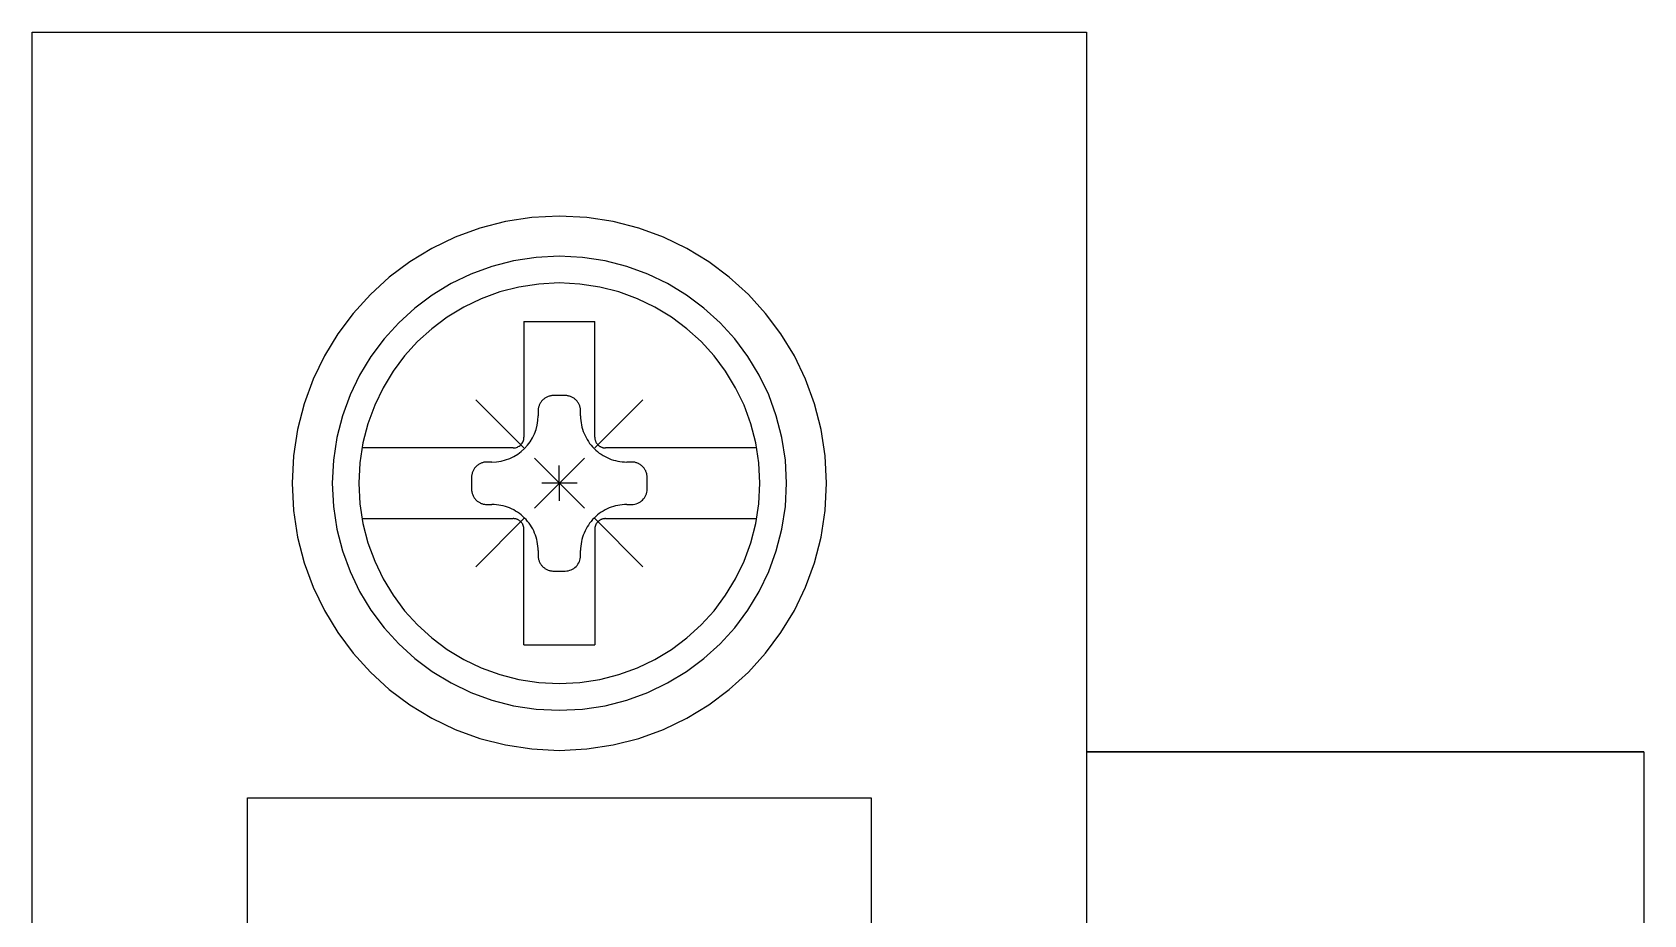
# Model space of a CAD drawing. Header units: millimetres. Extents: x 173893 to 258446, y -176540 to -123824.
# Drawn here: x 197168.54 to 197196.01, y -139255.72 to -139240.66 of the extents above; entities that cross this region are included whole.
import ezdxf

# ---------------------------------------------------------------- set-up
doc = ezdxf.new("R2010")
doc.units = ezdxf.units.MM
doc.header["$LTSCALE"] = 3
doc.layers.add('1', color=3, linetype='Continuous')

msp = doc.modelspace()

# ---------------------------------------------------------------- linework, layer by layer
for p, q in [((197168.537, -139320.141), (197168.537, -139240.659)), ((197168.537, -139240.659), (197186.509, -139240.659)), ((197186.509, -139240.659), (197186.509, -139320.141)), ((197177.057, -139243.822), (197176.605, -139243.891)), ((197177.523, -139243.798), (197177.057, -139243.822)), ((197177.989, -139243.822), (197177.523, -139243.798)), ((197177.523, -139243.798), (197177.523, -139243.798)), ((197178.442, -139243.891), (197177.989, -139243.822)), ((197176.168, -139244.003), (197175.75, -139244.156)), ((197176.605, -139243.891), (197176.168, -139244.003)), ((197178.878, -139244.003), (197178.442, -139243.891)), ((197179.297, -139244.156), (197178.878, -139244.003)), ((197175.351, -139244.348), (197174.976, -139244.576)), ((197175.75, -139244.156), (197175.351, -139244.348)), ((197179.695, -139244.348), (197179.297, -139244.156)), ((197180.071, -139244.576), (197179.695, -139244.348)), ((197174.976, -139244.576), (197174.625, -139244.838)), ((197176.743, -139244.56), (197176.372, -139244.656)), ((197177.127, -139244.501), (197176.743, -139244.56)), ((197177.523, -139244.482), (197177.127, -139244.501)), ((197177.919, -139244.501), (197177.523, -139244.482)), ((197177.523, -139244.482), (197177.523, -139244.482)), ((197178.304, -139244.56), (197177.919, -139244.501)), ((197178.675, -139244.656), (197178.304, -139244.56)), ((197180.421, -139244.838), (197180.071, -139244.576)), ((197174.625, -139244.838), (197174.302, -139245.133)), ((197176.016, -139244.786), (197175.677, -139244.949)), ((197176.372, -139244.656), (197176.016, -139244.786)), ((197179.031, -139244.786), (197178.675, -139244.656)), ((197179.369, -139244.949), (197179.031, -139244.786)), ((197180.745, -139245.133), (197180.421, -139244.838)), ((197174.302, -139245.133), (197174.007, -139245.456)), ((197175.358, -139245.143), (197175.06, -139245.366)), ((197175.677, -139244.949), (197175.358, -139245.143)), ((197176.507, -139245.091), (197176.193, -139245.206)), ((197176.835, -139245.007), (197176.507, -139245.091)), ((197177.174, -139244.955), (197176.835, -139245.007)), ((197177.523, -139244.937), (197177.174, -139244.955)), ((197177.873, -139244.955), (197177.523, -139244.937)), ((197177.523, -139244.937), (197177.523, -139244.937)), ((197178.212, -139245.007), (197177.873, -139244.955)), ((197178.539, -139245.091), (197178.212, -139245.007)), ((197178.853, -139245.206), (197178.539, -139245.091)), ((197179.689, -139245.143), (197179.369, -139244.949)), ((197179.987, -139245.366), (197179.689, -139245.143)), ((197181.039, -139245.456), (197180.745, -139245.133)), ((197174.007, -139245.456), (197173.745, -139245.807)), ((197175.06, -139245.366), (197174.785, -139245.616)), ((197175.894, -139245.35), (197175.613, -139245.521)), ((197176.193, -139245.206), (197175.894, -139245.35)), ((197179.152, -139245.35), (197178.853, -139245.206)), ((197179.434, -139245.521), (197179.152, -139245.35)), ((197180.262, -139245.616), (197179.987, -139245.366)), ((197181.301, -139245.807), (197181.039, -139245.456)), ((197174.785, -139245.616), (197174.535, -139245.891)), ((197175.35, -139245.717), (197175.107, -139245.938)), ((197175.613, -139245.521), (197175.35, -139245.717)), ((197176.92, -139245.597), (197176.92, -139247.569)), ((197176.92, -139245.597), (197178.127, -139245.597)), ((197178.127, -139247.569), (197178.127, -139245.597)), ((197179.697, -139245.717), (197179.434, -139245.521)), ((197179.94, -139245.938), (197179.697, -139245.717)), ((197180.512, -139245.891), (197180.262, -139245.616)), ((197173.745, -139245.807), (197173.517, -139246.182)), ((197174.535, -139245.891), (197174.312, -139246.189)), ((197175.107, -139245.938), (197174.886, -139246.181)), ((197180.16, -139246.181), (197179.94, -139245.938)), ((197180.735, -139246.189), (197180.512, -139245.891)), ((197181.53, -139246.182), (197181.301, -139245.807)), ((197173.517, -139246.182), (197173.325, -139246.581)), ((197174.312, -139246.189), (197174.118, -139246.508)), ((197174.886, -139246.181), (197174.69, -139246.444)), ((197180.357, -139246.444), (197180.16, -139246.181)), ((197180.929, -139246.508), (197180.735, -139246.189)), ((197181.722, -139246.581), (197181.53, -139246.182)), ((197174.118, -139246.508), (197173.955, -139246.847)), ((197174.69, -139246.444), (197174.519, -139246.725)), ((197180.528, -139246.725), (197180.357, -139246.444)), ((197181.092, -139246.847), (197180.929, -139246.508)), ((197173.325, -139246.581), (197173.172, -139246.999)), ((197173.955, -139246.847), (197173.825, -139247.203)), ((197174.519, -139246.725), (197174.375, -139247.024)), ((197180.672, -139247.024), (197180.528, -139246.725)), ((197181.222, -139247.203), (197181.092, -139246.847)), ((197181.875, -139246.999), (197181.722, -139246.581)), ((197173.172, -139246.999), (197173.06, -139247.436)), ((197174.375, -139247.024), (197174.26, -139247.338)), ((197176.101, -139246.932), (197176.92, -139247.751)), ((197177.162, -139247.107), (197177.161, -139247.12)), ((197177.161, -139247.12), (197177.161, -139247.205)), ((197177.163, -139247.094), (197177.162, -139247.107)), ((197177.164, -139247.081), (197177.163, -139247.094)), ((197177.166, -139247.069), (197177.164, -139247.081)), ((197177.169, -139247.056), (197177.166, -139247.069)), ((197177.173, -139247.044), (197177.169, -139247.056)), ((197177.177, -139247.032), (197177.173, -139247.044)), ((197177.181, -139247.02), (197177.177, -139247.032)), ((197177.186, -139247.008), (197177.181, -139247.02)), ((197177.192, -139246.997), (197177.186, -139247.008)), ((197177.198, -139246.985), (197177.192, -139246.997)), ((197177.205, -139246.975), (197177.198, -139246.985)), ((197177.213, -139246.964), (197177.205, -139246.975)), ((197177.221, -139246.954), (197177.213, -139246.964)), ((197177.229, -139246.944), (197177.221, -139246.954)), ((197177.238, -139246.935), (197177.229, -139246.944)), ((197177.248, -139246.926), (197177.238, -139246.935)), ((197177.238, -139246.935), (197177.238, -139246.935)), ((197177.258, -139246.917), (197177.248, -139246.926)), ((197177.268, -139246.909), (197177.258, -139246.917)), ((197177.278, -139246.902), (197177.268, -139246.909)), ((197177.289, -139246.895), (197177.278, -139246.902)), ((197177.3, -139246.889), (197177.289, -139246.895)), ((197177.312, -139246.883), (197177.3, -139246.889)), ((197177.323, -139246.878), (197177.312, -139246.883)), ((197177.335, -139246.873), (197177.323, -139246.878)), ((197177.348, -139246.869), (197177.335, -139246.873)), ((197177.36, -139246.866), (197177.348, -139246.869)), ((197177.372, -139246.863), (197177.36, -139246.866)), ((197177.385, -139246.861), (197177.372, -139246.863)), ((197177.398, -139246.859), (197177.385, -139246.861)), ((197177.411, -139246.858), (197177.398, -139246.859)), ((197177.424, -139246.858), (197177.411, -139246.858)), ((197177.623, -139246.858), (197177.424, -139246.858)), ((197177.424, -139246.858), (197177.424, -139246.858)), ((197177.636, -139246.858), (197177.623, -139246.858)), ((197177.649, -139246.859), (197177.636, -139246.858)), ((197177.662, -139246.861), (197177.649, -139246.859)), ((197177.674, -139246.863), (197177.662, -139246.861)), ((197177.687, -139246.866), (197177.674, -139246.863)), ((197177.699, -139246.869), (197177.687, -139246.866)), ((197177.711, -139246.873), (197177.699, -139246.869)), ((197177.723, -139246.878), (197177.711, -139246.873)), ((197177.735, -139246.883), (197177.723, -139246.878)), ((197177.747, -139246.889), (197177.735, -139246.883)), ((197177.758, -139246.895), (197177.747, -139246.889)), ((197177.769, -139246.902), (197177.758, -139246.895)), ((197177.779, -139246.909), (197177.769, -139246.902)), ((197177.789, -139246.917), (197177.779, -139246.909)), ((197177.799, -139246.926), (197177.789, -139246.917)), ((197177.809, -139246.935), (197177.799, -139246.926)), ((197177.818, -139246.944), (197177.809, -139246.935)), ((197177.809, -139246.935), (197177.809, -139246.935)), ((197177.826, -139246.954), (197177.818, -139246.944)), ((197177.834, -139246.964), (197177.826, -139246.954)), ((197177.841, -139246.975), (197177.834, -139246.964)), ((197177.848, -139246.985), (197177.841, -139246.975)), ((197177.854, -139246.997), (197177.848, -139246.985)), ((197177.86, -139247.008), (197177.854, -139246.997)), ((197177.865, -139247.02), (197177.86, -139247.008)), ((197177.87, -139247.032), (197177.865, -139247.02)), ((197177.874, -139247.044), (197177.87, -139247.032)), ((197177.877, -139247.056), (197177.874, -139247.044)), ((197177.88, -139247.069), (197177.877, -139247.056)), ((197177.882, -139247.081), (197177.88, -139247.069)), ((197177.884, -139247.094), (197177.882, -139247.081)), ((197177.885, -139247.107), (197177.884, -139247.094)), ((197177.886, -139247.12), (197177.885, -139247.107)), ((197177.886, -139247.205), (197177.886, -139247.12)), ((197177.886, -139247.12), (197177.886, -139247.12)), ((197178.127, -139247.751), (197178.946, -139246.932)), ((197180.787, -139247.338), (197180.672, -139247.024)), ((197181.987, -139247.436), (197181.875, -139246.999)), ((197173.825, -139247.203), (197173.729, -139247.574)), ((197174.26, -139247.338), (197174.176, -139247.666)), ((197177.126, -139247.439), (197177.145, -139247.363)), ((197177.145, -139247.363), (197177.157, -139247.285)), ((197177.157, -139247.285), (197177.161, -139247.205)), ((197177.886, -139247.205), (197177.886, -139247.205)), ((197177.886, -139247.205), (197177.886, -139247.244)), ((197177.886, -139247.244), (197177.889, -139247.283)), ((197177.889, -139247.283), (197177.894, -139247.321)), ((197177.894, -139247.321), (197177.901, -139247.359)), ((197177.901, -139247.359), (197177.909, -139247.397)), ((197177.909, -139247.397), (197177.919, -139247.434)), ((197180.871, -139247.666), (197180.787, -139247.338)), ((197181.318, -139247.574), (197181.222, -139247.203)), ((197173.06, -139247.436), (197172.991, -139247.888)), ((197173.729, -139247.574), (197173.671, -139247.958)), ((197174.176, -139247.666), (197174.124, -139248.005)), ((197176.878, -139247.684), (197176.889, -139247.67)), ((197176.889, -139247.67), (197176.898, -139247.655)), ((197176.898, -139247.655), (197176.906, -139247.639)), ((197176.906, -139247.639), (197176.912, -139247.622)), ((197176.912, -139247.622), (197176.916, -139247.605)), ((197176.916, -139247.605), (197176.919, -139247.587)), ((197176.919, -139247.587), (197176.92, -139247.569)), ((197176.982, -139247.706), (197177.027, -139247.645)), ((197177.027, -139247.645), (197177.066, -139247.58)), ((197177.066, -139247.58), (197177.099, -139247.511)), ((197177.099, -139247.511), (197177.126, -139247.439)), ((197177.919, -139247.434), (197177.931, -139247.47)), ((197177.931, -139247.47), (197177.945, -139247.506)), ((197177.945, -139247.506), (197177.961, -139247.541)), ((197177.961, -139247.541), (197177.978, -139247.576)), ((197177.978, -139247.576), (197177.997, -139247.609)), ((197177.997, -139247.609), (197178.018, -139247.642)), ((197178.018, -139247.642), (197178.04, -139247.673)), ((197178.04, -139247.673), (197178.064, -139247.704)), ((197178.127, -139247.569), (197178.127, -139247.569)), ((197178.127, -139247.569), (197178.127, -139247.577)), ((197178.127, -139247.577), (197178.128, -139247.586)), ((197178.128, -139247.586), (197178.129, -139247.595)), ((197178.129, -139247.595), (197178.13, -139247.604)), ((197178.13, -139247.604), (197178.132, -139247.613)), ((197178.132, -139247.613), (197178.134, -139247.621)), ((197178.134, -139247.621), (197178.137, -139247.63)), ((197178.137, -139247.63), (197178.141, -139247.638)), ((197178.141, -139247.638), (197178.144, -139247.646)), ((197178.144, -139247.646), (197178.148, -139247.654)), ((197178.148, -139247.654), (197178.152, -139247.662)), ((197178.152, -139247.662), (197178.157, -139247.67)), ((197178.157, -139247.67), (197178.162, -139247.677)), ((197180.923, -139248.005), (197180.871, -139247.666)), ((197181.376, -139247.958), (197181.318, -139247.574)), ((197182.056, -139247.888), (197181.987, -139247.436)), ((197172.991, -139247.888), (197172.967, -139248.354)), ((197176.738, -139247.751), (197174.16, -139247.751)), ((197176.608, -139247.957), (197176.681, -139247.93)), ((197176.681, -139247.93), (197176.749, -139247.897)), ((197176.738, -139247.751), (197176.756, -139247.75)), ((197176.738, -139247.751), (197176.738, -139247.751)), ((197176.749, -139247.897), (197176.814, -139247.858)), ((197176.756, -139247.75), (197176.774, -139247.747)), ((197176.774, -139247.747), (197176.792, -139247.742)), ((197176.792, -139247.742), (197176.809, -139247.736)), ((197176.809, -139247.736), (197176.824, -139247.729)), ((197176.814, -139247.858), (197176.875, -139247.812)), ((197176.824, -139247.729), (197176.84, -139247.719)), ((197176.84, -139247.719), (197176.854, -139247.709)), ((197176.854, -139247.709), (197176.867, -139247.697)), ((197176.867, -139247.697), (197176.878, -139247.684)), ((197176.875, -139247.812), (197176.931, -139247.762)), ((197176.931, -139247.762), (197176.982, -139247.706)), ((197177.097, -139247.928), (197177.95, -139248.781)), ((197177.097, -139248.781), (197177.95, -139247.928)), ((197178.064, -139247.704), (197178.089, -139247.733)), ((197178.089, -139247.733), (197178.116, -139247.762)), ((197178.116, -139247.762), (197178.116, -139247.762)), ((197178.116, -139247.762), (197178.144, -139247.788)), ((197178.144, -139247.788), (197178.174, -139247.814)), ((197178.162, -139247.677), (197178.168, -139247.684)), ((197178.168, -139247.684), (197178.174, -139247.691)), ((197178.174, -139247.691), (197178.18, -139247.697)), ((197178.174, -139247.814), (197178.204, -139247.838)), ((197178.18, -139247.697), (197178.18, -139247.697)), ((197178.18, -139247.697), (197178.187, -139247.703)), ((197178.187, -139247.703), (197178.193, -139247.709)), ((197178.193, -139247.709), (197178.2, -139247.715)), ((197178.2, -139247.715), (197178.208, -139247.72)), ((197178.204, -139247.838), (197178.236, -139247.86)), ((197178.208, -139247.72), (197178.215, -139247.725)), ((197178.215, -139247.725), (197178.223, -139247.729)), ((197178.223, -139247.729), (197178.231, -139247.733)), ((197178.231, -139247.733), (197178.239, -139247.737)), ((197178.236, -139247.86), (197178.268, -139247.88)), ((197178.239, -139247.737), (197178.247, -139247.74)), ((197178.247, -139247.74), (197178.256, -139247.743)), ((197178.256, -139247.743), (197178.264, -139247.745)), ((197178.264, -139247.745), (197178.273, -139247.747)), ((197178.268, -139247.88), (197178.302, -139247.899)), ((197178.273, -139247.747), (197178.282, -139247.749)), ((197178.282, -139247.749), (197178.291, -139247.75)), ((197178.291, -139247.75), (197178.3, -139247.75)), ((197178.3, -139247.75), (197178.309, -139247.751)), ((197178.302, -139247.899), (197178.336, -139247.917)), ((197180.887, -139247.751), (197178.309, -139247.751)), ((197178.336, -139247.917), (197178.371, -139247.932)), ((197178.371, -139247.932), (197178.407, -139247.946)), ((197178.407, -139247.946), (197178.444, -139247.958)), ((197182.08, -139248.354), (197182.056, -139247.888)), ((197173.671, -139247.958), (197173.651, -139248.354)), ((197174.124, -139248.005), (197174.106, -139248.354)), ((197176.03, -139248.216), (197176.028, -139248.229)), ((197176.032, -139248.203), (197176.03, -139248.216)), ((197176.035, -139248.191), (197176.032, -139248.203)), ((197176.038, -139248.178), (197176.035, -139248.191)), ((197176.042, -139248.166), (197176.038, -139248.178)), ((197176.047, -139248.154), (197176.042, -139248.166)), ((197176.052, -139248.142), (197176.047, -139248.154)), ((197176.058, -139248.131), (197176.052, -139248.142)), ((197176.064, -139248.12), (197176.058, -139248.131)), ((197176.071, -139248.109), (197176.064, -139248.12)), ((197176.078, -139248.098), (197176.071, -139248.109)), ((197176.086, -139248.088), (197176.078, -139248.098)), ((197176.095, -139248.078), (197176.086, -139248.088)), ((197176.104, -139248.069), (197176.095, -139248.078)), ((197176.113, -139248.06), (197176.104, -139248.069)), ((197176.104, -139248.069), (197176.104, -139248.069)), ((197176.123, -139248.052), (197176.113, -139248.06)), ((197176.133, -139248.044), (197176.123, -139248.052)), ((197176.144, -139248.036), (197176.133, -139248.044)), ((197176.154, -139248.029), (197176.144, -139248.036)), ((197176.166, -139248.023), (197176.154, -139248.029)), ((197176.177, -139248.017), (197176.166, -139248.023)), ((197176.189, -139248.012), (197176.177, -139248.017)), ((197176.201, -139248.007), (197176.189, -139248.012)), ((197176.213, -139248.003), (197176.201, -139248.007)), ((197176.225, -139248), (197176.213, -139248.003)), ((197176.238, -139247.997), (197176.225, -139248)), ((197176.25, -139247.995), (197176.238, -139247.997)), ((197176.263, -139247.993), (197176.25, -139247.995)), ((197176.276, -139247.993), (197176.263, -139247.993)), ((197176.289, -139247.992), (197176.276, -139247.993)), ((197176.374, -139247.992), (197176.289, -139247.992)), ((197176.289, -139247.992), (197176.289, -139247.992)), ((197176.374, -139247.992), (197176.454, -139247.988)), ((197176.374, -139247.992), (197176.374, -139247.992)), ((197176.454, -139247.988), (197176.533, -139247.976)), ((197176.533, -139247.976), (197176.608, -139247.957)), ((197177.524, -139248.656), (197177.523, -139248.053)), ((197178.444, -139247.958), (197178.481, -139247.968)), ((197178.481, -139247.968), (197178.518, -139247.977)), ((197178.518, -139247.977), (197178.556, -139247.984)), ((197178.556, -139247.984), (197178.595, -139247.988)), ((197178.595, -139247.988), (197178.634, -139247.991)), ((197178.634, -139247.991), (197178.673, -139247.992)), ((197178.758, -139247.992), (197178.673, -139247.992)), ((197178.77, -139247.993), (197178.758, -139247.992)), ((197178.783, -139247.993), (197178.77, -139247.993)), ((197178.796, -139247.995), (197178.783, -139247.993)), ((197178.809, -139247.997), (197178.796, -139247.995)), ((197178.821, -139248), (197178.809, -139247.997)), ((197178.834, -139248.003), (197178.821, -139248)), ((197178.846, -139248.007), (197178.834, -139248.003)), ((197178.858, -139248.012), (197178.846, -139248.007)), ((197178.87, -139248.017), (197178.858, -139248.012)), ((197178.881, -139248.023), (197178.87, -139248.017)), ((197178.892, -139248.029), (197178.881, -139248.023)), ((197178.903, -139248.036), (197178.892, -139248.029)), ((197178.914, -139248.044), (197178.903, -139248.036)), ((197178.924, -139248.052), (197178.914, -139248.044)), ((197178.934, -139248.06), (197178.924, -139248.052)), ((197178.943, -139248.069), (197178.934, -139248.06)), ((197178.952, -139248.078), (197178.943, -139248.069)), ((197178.943, -139248.069), (197178.943, -139248.069)), ((197178.96, -139248.088), (197178.952, -139248.078)), ((197178.968, -139248.098), (197178.96, -139248.088)), ((197178.976, -139248.109), (197178.968, -139248.098)), ((197178.983, -139248.12), (197178.976, -139248.109)), ((197178.989, -139248.131), (197178.983, -139248.12)), ((197178.995, -139248.142), (197178.989, -139248.131)), ((197179, -139248.154), (197178.995, -139248.142)), ((197179.005, -139248.166), (197179, -139248.154)), ((197179.009, -139248.178), (197179.005, -139248.166)), ((197179.012, -139248.191), (197179.009, -139248.178)), ((197179.015, -139248.203), (197179.012, -139248.191)), ((197179.017, -139248.216), (197179.015, -139248.203)), ((197179.019, -139248.229), (197179.017, -139248.216)), ((197180.941, -139248.354), (197180.923, -139248.005)), ((197181.396, -139248.354), (197181.376, -139247.958)), ((197172.967, -139248.354), (197172.967, -139248.354)), ((197172.967, -139248.354), (197172.991, -139248.82)), ((197173.651, -139248.354), (197173.651, -139248.354)), ((197173.651, -139248.354), (197173.671, -139248.75)), ((197174.106, -139248.354), (197174.106, -139248.354)), ((197174.106, -139248.354), (197174.124, -139248.704)), ((197176.028, -139248.229), (197176.027, -139248.242)), ((197176.027, -139248.242), (197176.027, -139248.255)), ((197176.027, -139248.255), (197176.027, -139248.454)), ((197176.027, -139248.454), (197176.027, -139248.454)), ((197176.027, -139248.454), (197176.027, -139248.467)), ((197176.027, -139248.467), (197176.028, -139248.48)), ((197176.028, -139248.48), (197176.03, -139248.493)), ((197176.03, -139248.493), (197176.032, -139248.505)), ((197177.825, -139248.354), (197177.222, -139248.354)), ((197179.015, -139248.507), (197179.019, -139248.481)), ((197179.02, -139248.242), (197179.019, -139248.229)), ((197179.019, -139248.481), (197179.02, -139248.454)), ((197179.02, -139248.255), (197179.02, -139248.242)), ((197179.02, -139248.454), (197179.02, -139248.255)), ((197179.02, -139248.255), (197179.02, -139248.255)), ((197180.923, -139248.704), (197180.941, -139248.354)), ((197180.941, -139248.354), (197180.941, -139248.354)), ((197181.376, -139248.75), (197181.396, -139248.354)), ((197181.396, -139248.354), (197181.396, -139248.354)), ((197182.056, -139248.82), (197182.08, -139248.354)), ((197182.08, -139248.354), (197182.08, -139248.354)), ((197173.671, -139248.75), (197173.729, -139249.135)), ((197174.124, -139248.704), (197174.176, -139249.043)), ((197176.032, -139248.505), (197176.035, -139248.518)), ((197176.035, -139248.518), (197176.038, -139248.53)), ((197176.038, -139248.53), (197176.042, -139248.542)), ((197176.042, -139248.542), (197176.047, -139248.554)), ((197176.047, -139248.554), (197176.052, -139248.566)), ((197176.052, -139248.566), (197176.058, -139248.578)), ((197176.058, -139248.578), (197176.064, -139248.589)), ((197176.064, -139248.589), (197176.071, -139248.6)), ((197176.071, -139248.6), (197176.078, -139248.61)), ((197176.078, -139248.61), (197176.086, -139248.62)), ((197176.086, -139248.62), (197176.095, -139248.63)), ((197176.095, -139248.63), (197176.104, -139248.64)), ((197176.104, -139248.64), (197176.104, -139248.64)), ((197176.104, -139248.64), (197176.113, -139248.649)), ((197176.113, -139248.649), (197176.123, -139248.657)), ((197176.123, -139248.657), (197176.133, -139248.665)), ((197176.133, -139248.665), (197176.144, -139248.672)), ((197176.144, -139248.672), (197176.154, -139248.679)), ((197176.154, -139248.679), (197176.166, -139248.685)), ((197176.166, -139248.685), (197176.177, -139248.691)), ((197176.177, -139248.691), (197176.189, -139248.697)), ((197176.189, -139248.697), (197176.201, -139248.701)), ((197176.201, -139248.701), (197176.213, -139248.705)), ((197176.213, -139248.705), (197176.225, -139248.708)), ((197176.225, -139248.708), (197176.238, -139248.711)), ((197176.238, -139248.711), (197176.25, -139248.713)), ((197176.25, -139248.713), (197176.263, -139248.715)), ((197176.263, -139248.715), (197176.276, -139248.716)), ((197176.276, -139248.716), (197176.289, -139248.717)), ((197176.289, -139248.717), (197176.374, -139248.717)), ((197176.413, -139248.717), (197176.374, -139248.717)), ((197176.452, -139248.72), (197176.413, -139248.717)), ((197176.49, -139248.725), (197176.452, -139248.72)), ((197176.528, -139248.732), (197176.49, -139248.725)), ((197176.566, -139248.74), (197176.528, -139248.732)), ((197176.603, -139248.75), (197176.566, -139248.74)), ((197176.639, -139248.762), (197176.603, -139248.75)), ((197176.675, -139248.776), (197176.639, -139248.762)), ((197178.407, -139248.762), (197178.371, -139248.776)), ((197178.444, -139248.75), (197178.407, -139248.762)), ((197178.481, -139248.74), (197178.444, -139248.75)), ((197178.518, -139248.732), (197178.481, -139248.74)), ((197178.556, -139248.725), (197178.518, -139248.732)), ((197178.595, -139248.72), (197178.556, -139248.725)), ((197178.634, -139248.717), (197178.595, -139248.72)), ((197178.673, -139248.717), (197178.634, -139248.717)), ((197178.673, -139248.717), (197178.758, -139248.717)), ((197178.673, -139248.717), (197178.673, -139248.717)), ((197178.758, -139248.717), (197178.784, -139248.715)), ((197178.758, -139248.717), (197178.758, -139248.717)), ((197178.784, -139248.715), (197178.81, -139248.711)), ((197178.81, -139248.711), (197178.835, -139248.705)), ((197178.835, -139248.705), (197178.86, -139248.696)), ((197178.86, -139248.696), (197178.882, -139248.685)), ((197178.882, -139248.685), (197178.904, -139248.672)), ((197178.904, -139248.672), (197178.924, -139248.656)), ((197178.924, -139248.656), (197178.943, -139248.64)), ((197178.943, -139248.64), (197178.96, -139248.621)), ((197178.96, -139248.621), (197178.975, -139248.601)), ((197178.975, -139248.601), (197178.988, -139248.579)), ((197178.988, -139248.579), (197178.999, -139248.556)), ((197178.999, -139248.556), (197179.008, -139248.532)), ((197179.008, -139248.532), (197179.015, -139248.507)), ((197180.871, -139249.043), (197180.923, -139248.704)), ((197181.318, -139249.135), (197181.376, -139248.75)), ((197172.991, -139248.82), (197173.06, -139249.273)), ((197174.16, -139248.958), (197176.738, -139248.958)), ((197174.176, -139249.043), (197174.26, -139249.37)), ((197176.101, -139249.777), (197176.92, -139248.958)), ((197176.71, -139248.792), (197176.675, -139248.776)), ((197176.745, -139248.809), (197176.71, -139248.792)), ((197176.747, -139248.958), (197176.738, -139248.958)), ((197176.778, -139248.828), (197176.745, -139248.809)), ((197176.756, -139248.959), (197176.747, -139248.958)), ((197176.764, -139248.96), (197176.756, -139248.959)), ((197176.773, -139248.962), (197176.764, -139248.96)), ((197176.782, -139248.963), (197176.773, -139248.962)), ((197176.811, -139248.849), (197176.778, -139248.828)), ((197176.791, -139248.966), (197176.782, -139248.963)), ((197176.799, -139248.969), (197176.791, -139248.966)), ((197176.808, -139248.972), (197176.799, -139248.969)), ((197176.815, -139248.975), (197176.808, -139248.972)), ((197176.842, -139248.871), (197176.811, -139248.849)), ((197176.823, -139248.979), (197176.815, -139248.975)), ((197176.831, -139248.984), (197176.823, -139248.979)), ((197176.839, -139248.989), (197176.831, -139248.984)), ((197176.846, -139248.994), (197176.839, -139248.989)), ((197176.873, -139248.895), (197176.842, -139248.871)), ((197176.853, -139248.999), (197176.846, -139248.994)), ((197176.86, -139249.005), (197176.853, -139248.999)), ((197176.867, -139249.011), (197176.86, -139249.005)), ((197176.873, -139249.018), (197176.867, -139249.011)), ((197176.867, -139249.011), (197176.867, -139249.011)), ((197176.902, -139248.92), (197176.873, -139248.895)), ((197176.879, -139249.025), (197176.873, -139249.018)), ((197176.884, -139249.032), (197176.879, -139249.025)), ((197176.889, -139249.039), (197176.884, -139249.032)), ((197176.894, -139249.046), (197176.889, -139249.039)), ((197176.899, -139249.054), (197176.894, -139249.046)), ((197176.931, -139248.947), (197176.902, -139248.92)), ((197176.958, -139248.975), (197176.931, -139248.947)), ((197176.931, -139248.947), (197176.931, -139248.947)), ((197176.983, -139249.005), (197176.958, -139248.975)), ((197177.007, -139249.035), (197176.983, -139249.005)), ((197177.029, -139249.067), (197177.007, -139249.035)), ((197178.04, -139249.035), (197178.018, -139249.067)), ((197178.064, -139249.005), (197178.04, -139249.035)), ((197178.089, -139248.975), (197178.064, -139249.005)), ((197178.116, -139248.947), (197178.089, -139248.975)), ((197178.144, -139248.92), (197178.116, -139248.947)), ((197178.116, -139248.947), (197178.116, -139248.947)), ((197178.127, -139248.958), (197178.946, -139249.777)), ((197178.174, -139248.895), (197178.144, -139248.92)), ((197178.152, -139249.046), (197178.148, -139249.054)), ((197178.157, -139249.039), (197178.152, -139249.046)), ((197178.162, -139249.032), (197178.157, -139249.039)), ((197178.168, -139249.025), (197178.162, -139249.032)), ((197178.174, -139249.018), (197178.168, -139249.025)), ((197178.204, -139248.871), (197178.174, -139248.895)), ((197178.18, -139249.011), (197178.174, -139249.018)), ((197178.187, -139249.005), (197178.18, -139249.011)), ((197178.18, -139249.011), (197178.18, -139249.011)), ((197178.193, -139248.999), (197178.187, -139249.005)), ((197178.2, -139248.994), (197178.193, -139248.999)), ((197178.208, -139248.989), (197178.2, -139248.994)), ((197178.236, -139248.849), (197178.204, -139248.871)), ((197178.215, -139248.984), (197178.208, -139248.989)), ((197178.223, -139248.979), (197178.215, -139248.984)), ((197178.231, -139248.975), (197178.223, -139248.979)), ((197178.239, -139248.972), (197178.231, -139248.975)), ((197178.268, -139248.828), (197178.236, -139248.849)), ((197178.247, -139248.969), (197178.239, -139248.972)), ((197178.256, -139248.966), (197178.247, -139248.969)), ((197178.264, -139248.963), (197178.256, -139248.966)), ((197178.273, -139248.962), (197178.264, -139248.963)), ((197178.302, -139248.809), (197178.268, -139248.828)), ((197178.282, -139248.96), (197178.273, -139248.962)), ((197178.291, -139248.959), (197178.282, -139248.96)), ((197178.3, -139248.958), (197178.291, -139248.959)), ((197178.309, -139248.958), (197178.3, -139248.958)), ((197178.336, -139248.792), (197178.302, -139248.809)), ((197178.309, -139248.958), (197178.309, -139248.958)), ((197178.309, -139248.958), (197180.887, -139248.958)), ((197178.371, -139248.776), (197178.336, -139248.792)), ((197180.787, -139249.37), (197180.871, -139249.043)), ((197181.987, -139249.273), (197182.056, -139248.82)), ((197173.06, -139249.273), (197173.172, -139249.709)), ((197173.729, -139249.135), (197173.825, -139249.506)), ((197176.903, -139249.062), (197176.899, -139249.054)), ((197176.906, -139249.07), (197176.903, -139249.062)), ((197176.909, -139249.079), (197176.906, -139249.07)), ((197176.912, -139249.087), (197176.909, -139249.079)), ((197176.914, -139249.096), (197176.912, -139249.087)), ((197176.917, -139249.104), (197176.914, -139249.096)), ((197176.918, -139249.113), (197176.917, -139249.104)), ((197176.919, -139249.122), (197176.918, -139249.113)), ((197176.92, -139249.131), (197176.919, -139249.122)), ((197176.92, -139249.14), (197176.92, -139249.131)), ((197176.92, -139249.14), (197176.92, -139249.14)), ((197176.92, -139251.112), (197176.92, -139249.14)), ((197177.05, -139249.1), (197177.029, -139249.067)), ((197177.069, -139249.133), (197177.05, -139249.1)), ((197177.086, -139249.167), (197177.069, -139249.133)), ((197177.101, -139249.203), (197177.086, -139249.167)), ((197177.115, -139249.238), (197177.101, -139249.203)), ((197177.127, -139249.275), (197177.115, -139249.238)), ((197177.137, -139249.312), (197177.127, -139249.275)), ((197177.146, -139249.349), (197177.137, -139249.312)), ((197177.909, -139249.312), (197177.901, -139249.349)), ((197177.919, -139249.275), (197177.909, -139249.312)), ((197177.931, -139249.238), (197177.919, -139249.275)), ((197177.945, -139249.203), (197177.931, -139249.238)), ((197177.961, -139249.167), (197177.945, -139249.203)), ((197177.978, -139249.133), (197177.961, -139249.167)), ((197177.997, -139249.1), (197177.978, -139249.133)), ((197178.018, -139249.067), (197177.997, -139249.1)), ((197178.128, -139249.122), (197178.127, -139249.131)), ((197178.127, -139249.131), (197178.127, -139249.14)), ((197178.127, -139249.14), (197178.127, -139251.112)), ((197178.129, -139249.113), (197178.128, -139249.122)), ((197178.13, -139249.104), (197178.129, -139249.113)), ((197178.132, -139249.096), (197178.13, -139249.104)), ((197178.134, -139249.087), (197178.132, -139249.096)), ((197178.137, -139249.079), (197178.134, -139249.087)), ((197178.141, -139249.07), (197178.137, -139249.079)), ((197178.144, -139249.062), (197178.141, -139249.07)), ((197178.148, -139249.054), (197178.144, -139249.062)), ((197181.222, -139249.506), (197181.318, -139249.135)), ((197181.875, -139249.709), (197181.987, -139249.273)), ((197173.825, -139249.506), (197173.955, -139249.862)), ((197174.26, -139249.37), (197174.375, -139249.684)), ((197177.153, -139249.387), (197177.146, -139249.349)), ((197177.158, -139249.426), (197177.153, -139249.387)), ((197177.16, -139249.465), (197177.158, -139249.426)), ((197177.161, -139249.504), (197177.16, -139249.465)), ((197177.161, -139249.504), (197177.161, -139249.589)), ((197177.161, -139249.504), (197177.161, -139249.504)), ((197177.161, -139249.589), (197177.161, -139249.589)), ((197177.161, -139249.589), (197177.162, -139249.601)), ((197177.884, -139249.615), (197177.886, -139249.589)), ((197177.889, -139249.426), (197177.886, -139249.465)), ((197177.886, -139249.465), (197177.886, -139249.504)), ((197177.886, -139249.589), (197177.886, -139249.504)), ((197177.894, -139249.387), (197177.889, -139249.426)), ((197177.901, -139249.349), (197177.894, -139249.387)), ((197180.672, -139249.684), (197180.787, -139249.37)), ((197181.092, -139249.862), (197181.222, -139249.506)), ((197173.172, -139249.709), (197173.325, -139250.128)), ((197173.955, -139249.862), (197174.118, -139250.2)), ((197174.375, -139249.684), (197174.519, -139249.983)), ((197177.162, -139249.601), (197177.163, -139249.614)), ((197177.163, -139249.614), (197177.164, -139249.627)), ((197177.164, -139249.627), (197177.166, -139249.64)), ((197177.166, -139249.64), (197177.169, -139249.652)), ((197177.169, -139249.652), (197177.173, -139249.665)), ((197177.173, -139249.665), (197177.177, -139249.677)), ((197177.177, -139249.677), (197177.181, -139249.689)), ((197177.181, -139249.689), (197177.186, -139249.701)), ((197177.186, -139249.701), (197177.192, -139249.712)), ((197177.192, -139249.712), (197177.198, -139249.723)), ((197177.198, -139249.723), (197177.205, -139249.734)), ((197177.205, -139249.734), (197177.213, -139249.745)), ((197177.213, -139249.745), (197177.221, -139249.755)), ((197177.221, -139249.755), (197177.229, -139249.765)), ((197177.229, -139249.765), (197177.238, -139249.774)), ((197177.238, -139249.774), (197177.238, -139249.774)), ((197177.238, -139249.774), (197177.248, -139249.783)), ((197177.248, -139249.783), (197177.258, -139249.791)), ((197177.258, -139249.791), (197177.268, -139249.799)), ((197177.268, -139249.799), (197177.278, -139249.807)), ((197177.278, -139249.807), (197177.289, -139249.814)), ((197177.289, -139249.814), (197177.3, -139249.82)), ((197177.3, -139249.82), (197177.312, -139249.826)), ((197177.312, -139249.826), (197177.323, -139249.831)), ((197177.323, -139249.831), (197177.335, -139249.835)), ((197177.335, -139249.835), (197177.348, -139249.84)), ((197177.348, -139249.84), (197177.36, -139249.843)), ((197177.36, -139249.843), (197177.372, -139249.846)), ((197177.372, -139249.846), (197177.385, -139249.848)), ((197177.385, -139249.848), (197177.398, -139249.85)), ((197177.398, -139249.85), (197177.411, -139249.851)), ((197177.411, -139249.851), (197177.424, -139249.851)), ((197177.424, -139249.851), (197177.623, -139249.851)), ((197177.623, -139249.851), (197177.65, -139249.85)), ((197177.623, -139249.851), (197177.623, -139249.851)), ((197177.65, -139249.85), (197177.676, -139249.846)), ((197177.676, -139249.846), (197177.701, -139249.839)), ((197177.701, -139249.839), (197177.725, -139249.83)), ((197177.725, -139249.83), (197177.748, -139249.819)), ((197177.748, -139249.819), (197177.77, -139249.806)), ((197177.77, -139249.806), (197177.79, -139249.791)), ((197177.79, -139249.791), (197177.809, -139249.774)), ((197177.809, -139249.774), (197177.825, -139249.755)), ((197177.825, -139249.755), (197177.841, -139249.735)), ((197177.841, -139249.735), (197177.854, -139249.713)), ((197177.854, -139249.713), (197177.865, -139249.691)), ((197177.865, -139249.691), (197177.874, -139249.666)), ((197177.874, -139249.666), (197177.88, -139249.641)), ((197177.88, -139249.641), (197177.884, -139249.615)), ((197180.528, -139249.983), (197180.672, -139249.684)), ((197180.929, -139250.2), (197181.092, -139249.862)), ((197181.722, -139250.128), (197181.875, -139249.709)), ((197173.325, -139250.128), (197173.517, -139250.526)), ((197174.519, -139249.983), (197174.69, -139250.265)), ((197180.357, -139250.265), (197180.528, -139249.983)), ((197181.53, -139250.526), (197181.722, -139250.128)), ((197174.118, -139250.2), (197174.312, -139250.52)), ((197174.69, -139250.265), (197174.886, -139250.528)), ((197180.16, -139250.528), (197180.357, -139250.265)), ((197180.735, -139250.52), (197180.929, -139250.2)), ((197173.517, -139250.526), (197173.745, -139250.902)), ((197174.312, -139250.52), (197174.535, -139250.818)), ((197174.886, -139250.528), (197175.107, -139250.771)), ((197179.94, -139250.771), (197180.16, -139250.528)), ((197180.512, -139250.818), (197180.735, -139250.52)), ((197181.301, -139250.902), (197181.53, -139250.526)), ((197173.745, -139250.902), (197174.007, -139251.252)), ((197174.535, -139250.818), (197174.785, -139251.093)), ((197175.107, -139250.771), (197175.35, -139250.991)), ((197179.697, -139250.991), (197179.94, -139250.771)), ((197180.262, -139251.093), (197180.512, -139250.818)), ((197181.039, -139251.252), (197181.301, -139250.902)), ((197174.785, -139251.093), (197175.06, -139251.343)), ((197175.35, -139250.991), (197175.613, -139251.188)), ((197175.613, -139251.188), (197175.894, -139251.359)), ((197176.92, -139251.112), (197178.127, -139251.112)), ((197179.152, -139251.359), (197179.434, -139251.188)), ((197179.434, -139251.188), (197179.697, -139250.991)), ((197179.987, -139251.343), (197180.262, -139251.093)), ((197174.007, -139251.252), (197174.302, -139251.576)), ((197175.06, -139251.343), (197175.358, -139251.566)), ((197175.894, -139251.359), (197176.193, -139251.503)), ((197176.193, -139251.503), (197176.507, -139251.618)), ((197178.539, -139251.618), (197178.853, -139251.503)), ((197178.853, -139251.503), (197179.152, -139251.359)), ((197179.689, -139251.566), (197179.987, -139251.343)), ((197180.745, -139251.576), (197181.039, -139251.252)), ((197174.302, -139251.576), (197174.625, -139251.87)), ((197175.358, -139251.566), (197175.677, -139251.76)), ((197175.677, -139251.76), (197176.016, -139251.923)), ((197176.507, -139251.618), (197176.835, -139251.702)), ((197176.835, -139251.702), (197177.174, -139251.754)), ((197177.174, -139251.754), (197177.523, -139251.772)), ((197177.523, -139251.772), (197177.873, -139251.754)), ((197177.523, -139251.772), (197177.523, -139251.772)), ((197177.873, -139251.754), (197178.212, -139251.702)), ((197178.212, -139251.702), (197178.539, -139251.618)), ((197179.031, -139251.923), (197179.369, -139251.76)), ((197179.369, -139251.76), (197179.689, -139251.566)), ((197180.421, -139251.87), (197180.745, -139251.576)), ((197174.625, -139251.87), (197174.976, -139252.132)), ((197176.016, -139251.923), (197176.372, -139252.053)), ((197176.372, -139252.053), (197176.743, -139252.149)), ((197178.304, -139252.149), (197178.675, -139252.053)), ((197178.675, -139252.053), (197179.031, -139251.923)), ((197180.071, -139252.132), (197180.421, -139251.87)), ((197174.976, -139252.132), (197175.351, -139252.361)), ((197176.743, -139252.149), (197177.127, -139252.207)), ((197177.127, -139252.207), (197177.523, -139252.227)), ((197177.523, -139252.227), (197177.919, -139252.207)), ((197177.523, -139252.227), (197177.523, -139252.227)), ((197177.919, -139252.207), (197178.304, -139252.149)), ((197179.695, -139252.361), (197180.071, -139252.132)), ((197175.351, -139252.361), (197175.75, -139252.553)), ((197175.75, -139252.553), (197176.168, -139252.706)), ((197178.878, -139252.706), (197179.297, -139252.553)), ((197179.297, -139252.553), (197179.695, -139252.361)), ((197176.168, -139252.706), (197176.605, -139252.818)), ((197176.605, -139252.818), (197177.057, -139252.887)), ((197177.057, -139252.887), (197177.523, -139252.911)), ((197177.523, -139252.911), (197177.989, -139252.887)), ((197177.989, -139252.887), (197178.442, -139252.818)), ((197178.442, -139252.818), (197178.878, -139252.706)), ((197177.523, -139252.911), (197177.523, -139252.911)), ((197172.208, -139256.961), (197172.208, -139253.721)), ((197172.208, -139253.721), (197182.839, -139253.721)), ((197182.839, -139253.721), (197182.839, -139256.961))]:
    msp.add_line(p, q)
at = {"layer": '1', "color": 7}
for p, q in [((197196.009, -139252.935), (197186.509, -139252.935)), ((197186.509, -139252.935), (197186.509, -139303.435)), ((197186.509, -139252.935), (197196.009, -139252.935)), ((197186.509, -139252.935), (197186.509, -139303.435)), ((197196.009, -139252.935), (197196.009, -139303.435)), ((197196.009, -139252.935), (197196.009, -139303.435))]:
    msp.add_line(p, q, dxfattribs=at)

doc.saveas('drawing.dxf')
